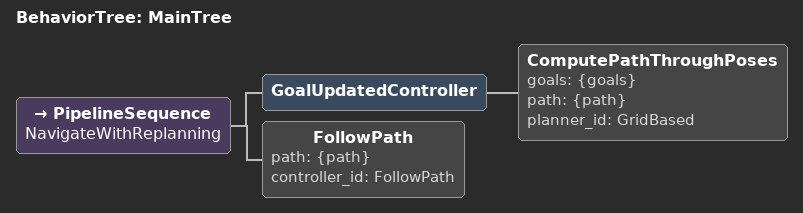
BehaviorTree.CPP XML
<!--
  This Behavior Tree replans the global path only when the goal is updated.
-->

<root main_tree_to_execute="MainTree">
  <BehaviorTree ID="MainTree">
    <PipelineSequence name="NavigateWithReplanning">
      <GoalUpdatedController>
          <ComputePathThroughPoses goals="{goals}" path="{path}" planner_id="GridBased"/>
      </GoalUpdatedController>
      <FollowPath path="{path}"  controller_id="FollowPath"/>
    </PipelineSequence>
  </BehaviorTree>
</root>
